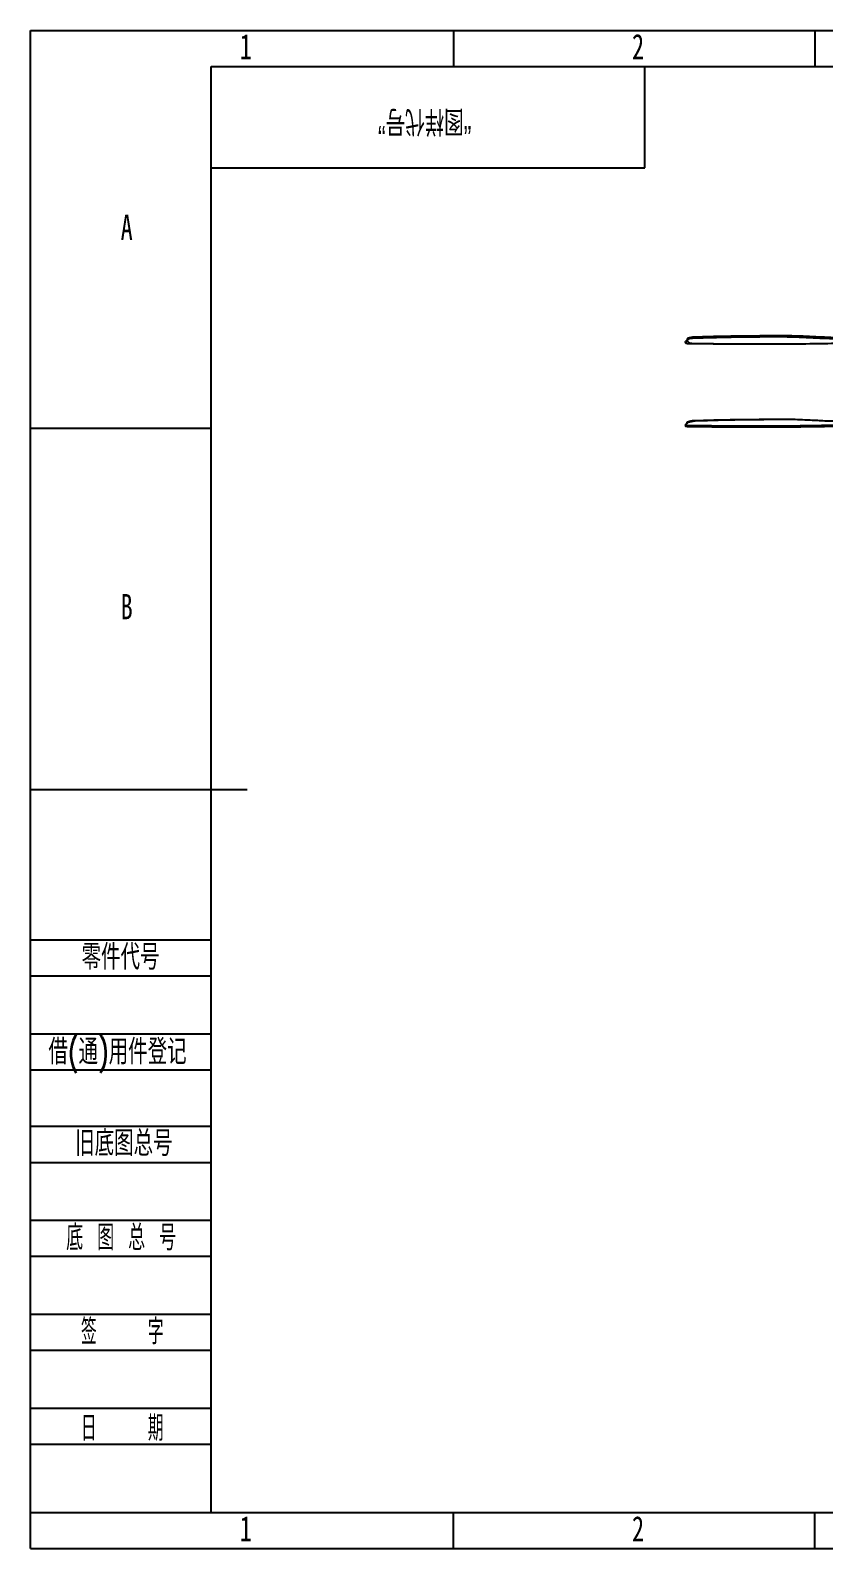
# Model space of a CAD drawing. Header units: millimetres. Extents: x 0 to 297, y 0 to 210.
# Drawn here: x 0 to 109.7, y 0 to 210 of the extents above; entities that cross this region are included whole.
import ezdxf

# ---------------------------------------------------------------- set-up
doc = ezdxf.new("R2010")
doc.units = ezdxf.units.MM
doc.layers.add('图框', color=7, linetype='Continuous')
doc.layers.add('粗实线层', color=7, linetype='Continuous', lineweight=25)
doc.styles.add('SLDTEXTSTYLE0', font='TXT', dxfattribs={"width": 0.7, "bigfont": 'bigfont'})
doc.styles.add('SLDTEXTSTYLE2', font='TXT', dxfattribs={"width": 0.614286, "bigfont": 'bigfont'})
doc.styles.add('SLDTEXTSTYLE4', font='TXT', dxfattribs={"width": 0.566667, "bigfont": 'bigfont'})
doc.styles.add('SLDTEXTSTYLE5', font='TXT', dxfattribs={"width": 0.7})

msp = doc.modelspace()

# ---------------------------------------------------------------- linework, layer by layer
at = {"color": 7, "linetype": 'Continuous', "lineweight": 25}
for p, q in [((90.58, 166.94), (90.59, 166.8)), ((90.78, 167.17), (90.59, 166.98)), ((90.6, 166.83), (90.59, 166.98)), ((90.79, 167.03), (90.6, 166.83)), ((90.83, 167.22), (90.78, 167.17)), ((90.79, 167.03), (90.78, 167.17)), ((90.84, 167.07), (90.79, 167.03)), ((90.84, 167.28), (90.83, 167.13)), ((90.87, 167.03), (91.06, 166.83)), ((91.83, 167.42), (91.84, 167.56)), ((90.58, 155.42), (90.59, 155.27)), ((90.59, 155.45), (90.78, 155.65)), ((90.84, 155.75), (90.83, 155.69)), ((90.84, 155.18), (90.83, 155.33))]:
    msp.add_line(p, q, dxfattribs=at)
at = {"color": 7, "linetype": 'Continuous', "lineweight": 25, "flags": 128}
for points in [[(90.59, 166.98), (90.58, 166.96), (90.58, 166.94)], [(90.6, 166.83), (90.59, 166.81), (90.59, 166.79), (90.6, 166.77), (90.63, 166.75), (90.66, 166.74), (90.71, 166.73), (90.77, 166.72), (90.84, 166.71)], [(91.83, 167.42), (91.58, 167.4), (91.35, 167.38), (91.16, 167.34), (91, 167.29), (90.89, 167.23), (90.84, 167.17), (90.83, 167.1), (90.87, 167.03)], [(91.84, 167.56), (91.59, 167.55), (91.36, 167.52), (91.17, 167.48), (91.01, 167.44), (90.9, 167.38), (90.85, 167.31), (90.84, 167.28)], [(90.83, 155.33), (90.76, 155.34), (90.7, 155.35), (90.65, 155.36), (90.62, 155.37), (90.59, 155.39), (90.58, 155.41), (90.58, 155.43), (90.59, 155.45)], [(90.78, 155.65), (90.87, 155.72), (91.01, 155.79), (91.2, 155.85), (91.41, 155.91), (91.66, 155.96), (91.93, 156), (92.2, 156.02), (92.48, 156.04)], [(90.85, 155.7), (90.84, 155.72), (90.85, 155.79), (90.9, 155.85), (91.01, 155.91), (91.17, 155.96), (91.36, 156), (91.59, 156.02), (91.84, 156.04)], [(90.84, 155.18), (90.77, 155.19), (90.71, 155.2), (90.66, 155.21), (90.63, 155.23), (90.6, 155.25), (90.59, 155.27), (90.59, 155.27)]]:
    msp.add_lwpolyline(points, dxfattribs=at)
at = {"color": 7, "linetype": 'Continuous', "lineweight": 25}
msp.add_arc((91.53, 167.64), 0.929, 239.8712, 271.0571, dxfattribs=at)
for points, knots in [([(90.84, 166.71), (92.76, 166.68), (96.58, 166.63), (100.5, 166.62), (102.5, 166.63), (102.54, 166.63)], [0, 0, 0, 0, 0.494758, 0.988647, 1, 1, 1, 1]), ([(91.54, 166.71), (93.51, 166.68), (97.44, 166.63), (102.85, 166.62), (107.63, 166.66), (110.45, 166.71), (111.78, 166.73)], [0, 0, 0, 0, 0.287348, 0.574192, 0.799494, 1, 1, 1, 1]), ([(111.81, 167.26), (111.37, 167.29), (110.5, 167.35), (109.21, 167.4), (107.92, 167.45), (106.64, 167.52), (105.33, 167.57), (104, 167.6), (102.62, 167.6), (101.26, 167.59), (99.96, 167.58), (98.81, 167.56), (97.8, 167.55), (96.83, 167.54), (95.91, 167.52), (95.05, 167.5), (94.3, 167.48), (93.63, 167.46), (93.01, 167.45), (92.42, 167.43), (92.03, 167.42), (91.83, 167.42)], [0, 0, 0, 0, 0.063369, 0.126884, 0.189255, 0.25112, 0.313997, 0.379608, 0.447981, 0.52065, 0.585938, 0.643956, 0.695403, 0.740978, 0.791694, 0.835439, 0.873656, 0.907787, 0.939265, 0.969524, 1, 1, 1, 1]), ([(111.8, 167.4), (111.37, 167.44), (110.5, 167.5), (109.2, 167.54), (107.92, 167.6), (106.63, 167.66), (105.33, 167.71), (104, 167.74), (102.62, 167.74), (101.26, 167.73), (99.97, 167.72), (98.82, 167.71), (97.8, 167.7), (96.83, 167.68), (95.92, 167.66), (95.06, 167.65), (94.31, 167.63), (93.64, 167.61), (93.02, 167.59), (92.43, 167.57), (92.04, 167.56), (91.84, 167.56)], [0, 0, 0, 0, 0.063389, 0.126913, 0.189285, 0.251167, 0.314076, 0.379736, 0.448131, 0.520772, 0.586022, 0.644009, 0.695432, 0.740988, 0.791687, 0.835423, 0.873637, 0.907769, 0.939251, 0.969517, 1, 1, 1, 1]), ([(111.78, 167.43), (111.53, 167.45), (110.89, 167.5), (109.81, 167.54), (108.63, 167.6), (107.47, 167.66), (106.27, 167.71), (104.99, 167.74), (103.62, 167.74), (102.23, 167.73), (100.92, 167.72), (99.75, 167.71), (98.71, 167.7), (97.71, 167.68), (96.77, 167.66), (95.87, 167.65), (95.08, 167.63), (94.38, 167.61), (93.73, 167.59), (93.1, 167.57), (92.69, 167.56), (92.48, 167.56)], [0, 0, 0, 0, 0.044248, 0.10907, 0.172717, 0.235863, 0.300058, 0.36706, 0.436853, 0.510979, 0.577562, 0.636734, 0.689207, 0.735695, 0.78743, 0.832059, 0.871055, 0.905884, 0.93801, 0.968894, 1, 1, 1, 1]), ([(91.84, 156.04), (92.08, 156.04), (92.58, 156.05), (93.33, 156.07), (94.14, 156.1), (94.99, 156.12), (95.89, 156.14), (96.87, 156.16), (98, 156.17), (99.22, 156.19), (100.51, 156.2), (101.86, 156.21), (102.87, 156.22), (103.44, 156.22), (103.51, 156.21)], [0, 0, 0, 0, 0.06375, 0.12786, 0.197003, 0.275853, 0.34767, 0.430654, 0.527094, 0.639278, 0.741901, 0.857228, 0.982662, 1, 1, 1, 1]), ([(92.48, 156.04), (92.74, 156.04), (93.25, 156.05), (94.05, 156.07), (94.91, 156.1), (95.79, 156.12), (96.73, 156.14), (97.74, 156.16), (98.91, 156.17), (100.16, 156.19), (101.48, 156.2), (102.84, 156.21), (104.3, 156.22), (105.74, 156.21), (107, 156.16), (108.1, 156.1), (109.11, 156.05), (110.13, 156), (111.05, 155.97), (111.58, 155.92), (111.78, 155.91)], [0, 0, 0, 0, 0.03871, 0.077639, 0.119624, 0.167503, 0.211111, 0.261501, 0.320061, 0.388181, 0.450496, 0.520525, 0.596691, 0.672218, 0.743758, 0.798514, 0.853124, 0.908534, 0.964649, 1, 1, 1, 1]), ([(111.63, 155.36), (109.66, 155.33), (105.73, 155.26), (100.31, 155.24), (95.34, 155.26), (92.34, 155.31), (90.83, 155.33)], [0, 0, 0, 0, 0.279917, 0.559681, 0.779662, 1, 1, 1, 1]), ([(111.64, 155.21), (109.67, 155.18), (105.74, 155.12), (100.32, 155.1), (95.35, 155.12), (92.35, 155.16), (90.84, 155.18)], [0, 0, 0, 0, 0.279917, 0.559681, 0.779662, 1, 1, 1, 1]), ([(111.78, 155.21), (110.05, 155.18), (106.4, 155.12), (101.19, 155.1), (96.18, 155.12), (93.09, 155.16), (91.54, 155.18)], [0, 0, 0, 0, 0.261976, 0.54871, 0.774172, 1, 1, 1, 1])]:
    msp.add_open_spline(points, degree=3, knots=knots, dxfattribs=at)
at = {"layer": '图框'}
for p, q in [((0, 0), (0, 210)), ((0, 210), (297, 210)), ((58.5, 210), (58.5, 205)), ((108.5, 210), (108.5, 205)), ((0, 155), (25, 155)), ((0, 84.22), (25, 84.22)), ((0, 79.22), (25, 79.22)), ((0, 71.22), (25, 71.22)), ((0, 66.22), (25, 66.22)), ((0, 58.43), (25, 58.43)), ((0, 53.43), (25, 53.43)), ((0, 45.43), (25, 45.43)), ((0, 40.43), (25, 40.43)), ((0, 32.43), (25, 32.43)), ((0, 27.43), (25, 27.43)), ((0, 19.43), (25, 19.43)), ((0, 14.43), (25, 14.43)), ((0, 5), (25, 5)), ((58.5, 0), (58.5, 5)), ((108.5, 0), (108.5, 5)), ((0, 0), (297, 0))]:
    msp.add_line(p, q, dxfattribs=at)
at = {"layer": '图框', "linetype": 'Continuous', "lineweight": 25}
for p, q in [((25, 5), (25, 205)), ((25, 205), (292, 205))]:
    msp.add_line(p, q, dxfattribs=at)
at = {"layer": '图框', "lineweight": 25}
for p, q in [((0, 105), (30, 105)), ((25, 5), (292, 5))]:
    msp.add_line(p, q, dxfattribs=at)
at = {"layer": '粗实线层'}
for p, q in [((85, 191), (85, 205)), ((25, 191), (85, 191))]:
    msp.add_line(p, q, dxfattribs=at)

# ---------------------------------------------------------------- texts
at = {"layer": '图框', "char_height": 3.5}
for s, insert, attachment_point, style in [('1', (29.79, 209.5), 2, 'SLDTEXTSTYLE5'), ('2', (84.04, 209.5), 2, 'SLDTEXTSTYLE5'), ('A', (13.32, 184.5), 2, 'SLDTEXTSTYLE5'), ('B', (13.32, 132.04), 2, 'SLDTEXTSTYLE5'), ('零件代号', (7.08, 83.58), 1, 'SLDTEXTSTYLE0'), ('借(通)用件登记', (2.5, 70.47), 1, 'SLDTEXTSTYLE0'), ('旧底图总号', (6.19, 57.82), 1, 'SLDTEXTSTYLE0'), ('底 图 总 号', (4.95, 44.77), 1, 'SLDTEXTSTYLE2'), ('签    字', (12.71, 31.76), 2, 'SLDTEXTSTYLE4'), ('日    期', (12.71, 18.41), 2, 'SLDTEXTSTYLE4'), ('1', (29.79, 4.5), 2, 'SLDTEXTSTYLE5'), ('2', (84.04, 4.5), 2, 'SLDTEXTSTYLE5')]:
    msp.add_mtext(s, dxfattribs=dict(at, insert=insert, attachment_point=attachment_point, style=style))
at = {"layer": '图框', "insert": (54.53, 195.65), "char_height": 3.5, "attachment_point": 2, "rotation": 180, "style": 'SLDTEXTSTYLE0'}
msp.add_mtext('“图样代号”', dxfattribs=at)

doc.saveas('drawing.dxf')
